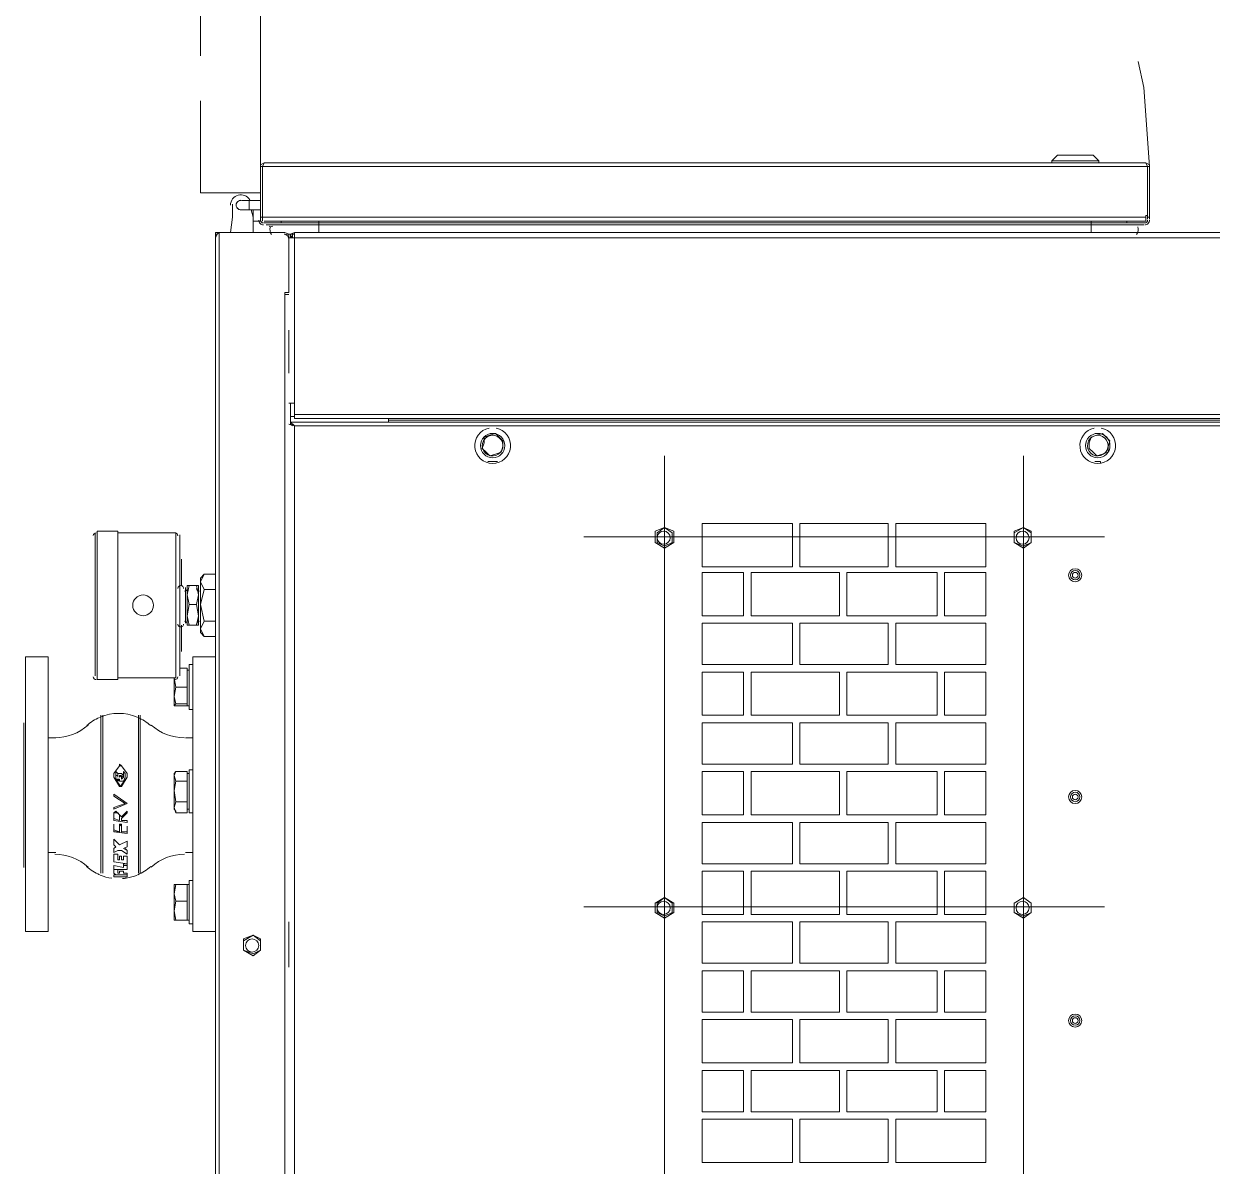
# Model space of a CAD drawing. Extents: x -3450 to 27857, y -1288 to 11880.
# Drawn here: x 25657.1 to 25737.2, y 542 to 619.1 of the extents above; entities that cross this region are included whole.
import ezdxf

# ---------------------------------------------------------------- set-up
doc = ezdxf.new("R2010")
doc.units = 0
doc.layers.add('188K-SM-03-F20-MECH-EQ-Y2257103$0$M-EQPM-AD', color=5, linetype='Continuous')

# ---------------------------------------------------------------- blocks, each defined once
blk = doc.blocks.new('188K-SM-03-F20-MECH-EQ-Y2257103$0$A$C9ea2c5c3')
at = {"lineweight": 13}
for points in [[(1231.84, 1703.67), (1231.84, 50.67), (1231.84, 48.13), (1230.58, 48.13), (1231.84, 50.67), (1231.84, 46.87), (1229.31, 46.87), (1184.98, 46.87), (1182.44, 48.13), (1182.44, 50.67), (1181.18, 50.67), (1178.64, 50.67), (1178.64, 46.87), (1181.18, 48.13)], [(1229.31, 46.87), (1229.31, 1706.2)], [(1184.98, 1665.67), (1184.98, 88.67)], [(687.18, 1556.73), (687.18, 291.33)], [(929.11, 1556.73), (929.11, 300.2)], [(687.18, 557.33), (687.18, 447.13)], [(929.11, 557.33), (929.11, 447.13)], [(1182.44, 542.13), (1182.44, 542.13)], [(1231.84, 518.07), (1247.04, 518.07), (1247.04, 333.13), (1231.84, 333.13)], [(1247.04, 513), (1249.58, 513), (1249.58, 483.87), (1247.04, 483.87)], [(1359.78, 518.07), (1359.78, 518.07)], [(1182.44, 511.73), (1182.44, 511.73)], [(1250.84, 497.8), (1250.84, 504.13), (1250.84, 510.47), (1249.58, 510.47)], [(1259.71, 510.47), (1258.44, 510.47), (1250.84, 510.47), (1258.44, 510.47)], [(1250.84, 510.47), (1250.84, 510.47)], [(1250.84, 510.47), (1250.84, 510.47)], [(1259.71, 510.47), (1259.71, 510.47)], [(1259.71, 510.47), (1259.71, 510.47)], [(878.44, 501.6), (632.71, 501.6)], [(983.58, 501.6), (873.38, 501.6)], [(1258.44, 497.8), (1250.84, 497.8), (1250.84, 492.73), (1250.84, 486.4), (1258.44, 486.4)], [(1249.58, 486.4), (1250.84, 486.4)], [(1259.71, 486.4), (1259.71, 486.4)], [(1291.38, 480.07), (1291.38, 481.33), (1293.91, 481.33), (1291.38, 481.33), (1293.91, 481.33), (1291.38, 481.33), (1295.18, 481.33), (1298.98, 481.33), (1300.24, 481.33), (1300.24, 480.07)], [(1291.38, 481.33), (1291.38, 481.33)], [(1291.38, 481.33), (1291.38, 481.33)], [(1291.38, 481.33), (1291.38, 481.33)], [(1291.38, 481.33), (1291.38, 481.33)], [(1293.91, 481.33), (1293.91, 481.33)], [(1293.91, 481.33), (1293.91, 481.33)], [(1300.24, 481.33), (1293.91, 481.33)], [(1293.91, 481.33), (1293.91, 481.33)], [(1296.44, 481.33), (1296.44, 481.33)], [(1296.44, 481.33), (1296.44, 481.33)], [(1297.71, 481.33), (1296.44, 481.33)], [(1297.71, 481.33), (1297.71, 481.33)], [(1297.71, 481.33), (1297.71, 481.33)], [(1300.24, 481.33), (1300.24, 481.33)], [(1300.24, 481.33), (1300.24, 481.33)], [(1282.51, 478.8), (1282.51, 372.4)], [(1283.78, 478.8), (1283.78, 372.4)], [(1283.78, 478.8), (1283.78, 478.8)], [(1291.38, 473.73), (1291.38, 476.27), (1300.24, 476.27), (1300.24, 478.8), (1298.98, 480.07), (1291.38, 480.07), (1300.24, 480.07), (1291.38, 480.07), (1291.38, 478.8), (1293.91, 478.8), (1291.38, 478.8)], [(1291.38, 480.07), (1291.38, 480.07)], [(1291.38, 478.8), (1291.38, 478.8)], [(1300.24, 466.13), (1300.24, 471.2), (1291.38, 472.47), (1291.38, 473.73), (1293.91, 473.73), (1293.91, 475), (1300.24, 473.73), (1293.91, 475)], [(1293.91, 473.73), (1293.91, 472.47), (1291.38, 472.47), (1291.38, 467.4), (1293.91, 467.4), (1291.38, 467.4)], [(1293.91, 478.8), (1293.91, 477.53), (1296.44, 477.53), (1296.44, 478.8), (1297.71, 478.8), (1296.44, 478.8)], [(1296.44, 477.53), (1293.91, 477.53)], [(1293.91, 477.53), (1293.91, 477.53)], [(1296.44, 477.53), (1296.44, 477.53)], [(1297.71, 477.53), (1297.71, 478.8), (1297.71, 476.27), (1300.24, 476.27), (1297.71, 476.27)], [(1297.71, 478.8), (1297.71, 478.8)], [(1297.71, 478.8), (1297.71, 478.8)], [(1297.71, 476.27), (1297.71, 476.27)], [(1300.24, 480.07), (1300.24, 480.07)], [(1300.24, 478.8), (1300.24, 478.8)], [(1300.24, 478.8), (1300.24, 478.8)], [(1300.24, 476.27), (1300.24, 476.27)], [(1300.24, 473.73), (1300.24, 476.27)], [(1300.24, 473.73), (1300.24, 473.73)], [(1307.84, 372.4), (1307.84, 478.8)], [(1307.84, 478.8), (1307.84, 478.8)], [(1309.11, 372.4), (1309.11, 478.8)], [(1359.78, 476.27), (1359.78, 476.27)], [(1359.78, 475), (1359.78, 475)], [(1359.78, 475), (1359.78, 475)], [(1361.04, 475), (1361.04, 377.47)], [(1252.11, 464.87), (1247.04, 464.87)], [(1291.38, 467.4), (1291.38, 467.4)], [(1293.91, 467.4), (1293.91, 469.93), (1295.18, 469.93), (1295.18, 467.4), (1296.44, 467.4), (1295.18, 467.4)], [(1295.18, 469.93), (1293.91, 469.93)], [(1293.91, 467.4), (1293.91, 467.4)], [(1295.18, 467.4), (1295.18, 467.4)], [(1296.44, 467.4), (1296.44, 469.93), (1297.71, 469.93), (1297.71, 466.13), (1300.24, 466.13), (1297.71, 466.13)], [(1297.71, 469.93), (1296.44, 469.93)], [(1296.44, 467.4), (1296.44, 467.4)], [(1297.71, 466.13), (1297.71, 466.13)], [(1300.24, 466.13), (1300.24, 466.13)], [(1344.58, 464.87), (1339.51, 464.87)], [(1291.38, 463.6), (1292.64, 462.33)], [(1291.38, 463.6), (1291.38, 463.6)], [(1291.38, 457.27), (1296.44, 459.8), (1300.24, 456)], [(1291.38, 457.27), (1291.38, 457.27)], [(1296.44, 459.8), (1296.44, 459.8)], [(1298.98, 461.07), (1300.24, 462.33)], [(1300.24, 462.33), (1300.24, 462.33)], [(1231.84, 452.2), (1231.84, 452.2)], [(1291.38, 450.93), (1291.38, 447.13), (1291.38, 452.2), (1300.24, 450.93), (1300.24, 445.87), (1300.24, 450.93), (1296.44, 450.93), (1300.24, 449.67)], [(1295.18, 450.93), (1291.38, 450.93), (1295.18, 450.93), (1295.18, 447.13)], [(1296.44, 450.93), (1296.44, 445.87), (1295.18, 445.87), (1295.18, 447.13), (1296.44, 445.87)], [(1300.24, 456), (1300.24, 456)], [(1291.38, 447.13), (1291.38, 447.13)], [(1291.38, 447.13), (1291.38, 447.13)], [(1291.38, 447.13), (1291.38, 447.13)], [(1291.38, 443.33), (1291.38, 443.33)], [(1295.18, 443.33), (1291.38, 443.33)], [(1300.24, 440.8), (1300.24, 442.07), (1296.44, 443.33), (1296.44, 442.07), (1296.44, 439.53), (1297.71, 438.27), (1298.98, 438.27), (1300.24, 438.27), (1300.24, 440.8), (1300.24, 439.53), (1300.24, 438.27), (1298.98, 437), (1296.44, 439.53), (1295.18, 440.8), (1291.38, 437)], [(1295.18, 440.8), (1295.18, 440.8)], [(1296.44, 445.87), (1296.44, 445.87)], [(1300.24, 442.07), (1296.44, 443.33)], [(1300.24, 445.87), (1300.24, 445.87)], [(1300.24, 445.87), (1300.24, 445.87)], [(1300.24, 445.87), (1300.24, 445.87)], [(1300.24, 445.87), (1300.24, 445.87)], [(1300.24, 440.8), (1300.24, 440.8)], [(1247.04, 438.27), (1249.58, 438.27), (1249.58, 409.13), (1247.04, 409.13)], [(1249.58, 435.73), (1250.84, 435.73)], [(1258.44, 430.67), (1250.84, 430.67), (1250.84, 434.47), (1250.84, 438.27), (1258.44, 438.27)], [(1291.38, 437), (1291.38, 437)], [(1300.24, 434.47), (1300.24, 435.73), (1291.38, 431.93), (1300.24, 425.6), (1291.38, 431.93)], [(1298.98, 437), (1298.98, 437)], [(1300.24, 434.47), (1300.24, 434.47)], [(1250.84, 430.67), (1250.84, 423.07), (1250.84, 416.73), (1250.84, 412.93), (1250.84, 410.4), (1258.44, 410.4)], [(1291.38, 431.93), (1291.38, 431.93)], [(1291.38, 431.93), (1291.38, 431.93)], [(1300.24, 425.6), (1300.24, 426.87), (1292.64, 431.93)], [(1250.84, 416.73), (1258.44, 416.73)], [(1297.71, 415.47), (1296.44, 415.47), (1296.44, 416.73), (1293.91, 416.73), (1292.64, 414.2), (1292.64, 412.93)], [(1297.71, 412.93), (1298.98, 412.93), (1298.98, 411.67), (1298.98, 410.4), (1297.71, 411.67), (1297.71, 412.93), (1297.71, 411.67), (1296.44, 411.67), (1295.18, 411.67), (1293.91, 412.93), (1295.18, 414.2), (1295.18, 415.47), (1293.91, 414.2), (1293.91, 412.93), (1293.91, 411.67), (1293.91, 410.4), (1292.64, 411.67), (1292.64, 412.93), (1292.64, 414.2), (1293.91, 416.73), (1296.44, 416.73), (1296.44, 415.47), (1297.71, 416.73), (1297.71, 415.47), (1298.98, 415.47), (1297.71, 416.73)], [(1295.18, 419.27), (1295.18, 419.27)], [(1296.44, 420.53), (1296.44, 420.53)], [(1296.44, 420.53), (1296.44, 420.53)], [(1296.44, 419.27), (1296.44, 419.27)], [(1296.44, 416.73), (1296.44, 416.73)], [(1249.58, 411.67), (1250.84, 411.67)], [(1291.38, 412.93), (1291.38, 412.93)], [(1291.38, 411.67), (1291.38, 411.67)], [(1292.64, 412.93), (1292.64, 412.93)], [(1295.18, 415.47), (1295.18, 414.2), (1293.91, 412.93), (1293.91, 411.67), (1293.91, 410.4)], [(1293.91, 412.93), (1293.91, 412.93)], [(1293.91, 412.93), (1293.91, 412.93)], [(1293.91, 412.93), (1293.91, 412.93)], [(1293.91, 411.67), (1293.91, 411.67)], [(1293.91, 410.4), (1293.91, 410.4)], [(1295.18, 415.47), (1295.18, 415.47)], [(1295.18, 414.2), (1295.18, 414.2)], [(1295.18, 412.93), (1295.18, 412.93)], [(1295.18, 412.93), (1295.18, 412.93)], [(1295.18, 412.93), (1296.44, 412.93)], [(1295.18, 411.67), (1295.18, 411.67)], [(1296.44, 415.47), (1296.44, 415.47)], [(1296.44, 414.2), (1296.44, 414.2)], [(1296.44, 412.93), (1296.44, 412.93)], [(1296.44, 412.93), (1296.44, 412.93)], [(1296.44, 411.67), (1296.44, 411.67)], [(1297.71, 414.2), (1297.71, 414.2)], [(1297.71, 411.67), (1297.71, 412.93), (1297.71, 414.2), (1297.71, 412.93), (1297.71, 414.2)], [(1297.71, 414.2), (1297.71, 414.2)], [(1297.71, 412.93), (1297.71, 412.93)], [(1297.71, 412.93), (1297.71, 412.93)], [(1297.71, 412.93), (1297.71, 412.93)], [(1297.71, 411.67), (1297.71, 411.67)], [(1298.98, 415.47), (1298.98, 415.47)], [(1298.98, 412.93), (1298.98, 412.93)], [(1298.98, 412.93), (1298.98, 412.93)], [(1298.98, 411.67), (1298.98, 411.67)], [(1300.24, 412.93), (1300.24, 412.93)], [(1300.24, 411.67), (1300.24, 411.67)], [(1231.84, 402.8), (1231.84, 402.8)], [(1295.18, 406.6), (1295.18, 406.6)], [(1295.18, 406.6), (1295.18, 406.6)], [(1296.44, 406.6), (1296.44, 406.6)], [(1296.44, 406.6), (1296.44, 406.6)], [(1252.11, 387.6), (1247.04, 387.6)], [(1344.58, 387.6), (1339.51, 387.6)], [(1359.78, 377.47), (1359.78, 377.47)], [(1359.78, 377.47), (1359.78, 377.47)], [(1247.04, 368.6), (1249.58, 368.6), (1249.58, 338.2), (1247.04, 338.2)], [(1283.78, 372.4), (1283.78, 372.4)], [(1307.84, 372.4), (1307.84, 372.4)], [(1359.78, 376.2), (1359.78, 376.2)], [(1249.58, 366.07), (1250.84, 366.07)], [(1250.84, 366.07), (1258.44, 366.07)], [(1250.84, 366.07), (1250.84, 366.07)], [(1250.84, 364.8), (1250.84, 366.07)], [(1258.44, 353.4), (1250.84, 353.4), (1250.84, 359.73), (1250.84, 364.8), (1258.44, 364.8)], [(1259.71, 366.07), (1258.44, 366.07)], [(1259.71, 366.07), (1259.71, 366.07)], [(1255.91, 340.73), (1250.84, 340.73), (1250.84, 347.07), (1250.84, 353.4)], [(1258.44, 347.07), (1258.44, 249.53)], [(1259.71, 347.07), (1259.71, 347.07)], [(1311.64, 248.27), (1311.64, 348.33)], [(1312.91, 345.8), (1312.91, 297.67), (1312.91, 249.53)], [(1312.91, 345.8), (1312.91, 345.8)], [(1312.91, 345.8), (1312.91, 345.8)], [(1249.58, 342), (1250.84, 342)], [(1254.64, 329.33), (1254.64, 329.33)], [(1254.64, 329.33), (1254.64, 329.33)], [(1359.78, 333.13), (1359.78, 333.13)], [(687.18, 307.8), (687.18, 197.6)], [(929.11, 307.8), (929.11, 197.6)], [(1255.91, 310.33), (1255.91, 310.33)], [(1255.91, 310.33), (1255.91, 310.33)], [(1312.91, 297.67), (1312.91, 297.67)], [(1255.91, 286.27), (1255.91, 286.27)], [(1255.91, 286.27), (1255.91, 286.27)], [(1254.64, 267.27), (1254.64, 267.27)], [(1254.64, 267.27), (1254.64, 267.27)], [(882.24, 252.07), (632.71, 252.07)], [(983.58, 252.07), (873.38, 252.07)], [(1312.91, 250.8), (1312.91, 250.8)], [(1312.91, 250.8), (1312.91, 250.8)], [(635.24, 202.67), (635.24, 201.4), (639.04, 201.4)], [(1041.84, 201.4), (1048.18, 201.4)], [(499.71, 176.07), (498.44, 176.07), (502.24, 177.33), (499.71, 176.07), (500.98, 176.07), (502.24, 177.33), (500.98, 174.8), (1181.18, 174.8)], [(1179.91, 177.33), (1181.18, 176.07), (1181.18, 174.8), (1178.64, 177.33), (1181.18, 176.07), (1181.18, 171), (1178.64, 171)], [(1178.64, 177.33), (1181.18, 176.07), (1178.64, 177.33), (1182.44, 176.07)], [(-186.82, 162.13), (-184.29, 162.13), (-184.29, 169.73), (-184.29, 172.27), (1178.64, 172.27), (1178.64, 169.73), (1178.64, 162.13), (1182.44, 162.13)], [(1178.64, 169.73), (-184.29, 169.73)], [(-119.69, 173.53), (1115.31, 173.53)], [(1115.31, 174.8), (1115.31, 173.53), (1115.31, 172.27)], [(1181.18, 176.07), (1181.18, 176.07)], [(1181.18, 176.07), (1181.18, 176.07)], [(1181.18, 171), (1181.18, 162.13)], [(-184.29, 162.13), (-184.29, 50.67), (1178.64, 50.67), (1178.64, 162.13)], [(1182.44, 141.87), (1182.44, 141.87)], [(1182.44, 112.73), (1182.44, 112.73)], [(1182.44, 88.67), (1183.71, 88.67), (1184.98, 88.67), (1184.98, 87.4), (1182.44, 87.4), (1182.44, 50.67)], [(1182.44, 88.67), (1182.44, 88.67)], [(1184.98, 88.67), (1184.98, 88.67)], [(1182.44, 87.4), (1183.71, 87.4)], [(1182.44, 87.4), (1182.44, 87.4)], [(1183.71, 87.4), (1183.71, 87.4)], [(1178.64, 46.87), (-184.29, 46.87), (-185.56, 48.13), (-186.82, 50.67), (-185.56, 50.67), (-184.29, 50.67), (-184.29, 46.87), (-191.89, 46.87), (-198.22, 46.87), (-236.22, 46.87), (-236.22, 55.73), (-238.76, 55.73), (-238.76, 54.47), (-238.76, 53.2), (-237.49, 50.67), (-236.22, 48.13)], [(1179.91, 50.67), (1179.91, 48.13), (1178.64, 48.13)], [(1181.18, 49.4), (1179.91, 49.4), (1181.18, 50.67), (1179.91, 49.4), (1181.18, 50.67), (1181.18, 48.13), (1182.44, 48.13)], [(1179.91, 50.67), (1181.18, 50.67)], [(1179.91, 48.13), (1183.71, 48.13)], [(1181.18, 50.67), (1181.18, 50.67)], [(1181.18, 48.13), (1181.18, 48.13)], [(1181.18, 48.13), (1181.18, 48.13)], [(1182.44, 50.67), (1182.44, 50.67)], [(1182.44, 50.67), (1182.44, 50.67)], [(1230.58, 48.13), (1231.84, 48.13)], [(1230.58, 48.13), (1230.58, 48.13)], [(1198.91, 40.53), (1187.51, 40.53), (1187.51, 39.27), (1198.91, 39.27), (604.84, 39.27), (604.84, 36.73), (604.84, 35.47), (603.58, 35.47), (603.58, 2.53), (603.58, 36.73)], [(604.84, 39.27), (617.51, 39.27), (617.51, 40.53), (604.84, 40.53)], [(606.11, 41.8), (613.71, 41.8)], [(606.11, 40.53), (606.11, 40.53)], [(608.64, 41.8), (641.58, 41.8), (641.58, 46.87)], [(1196.38, 41.8), (1195.11, 41.8), (1162.18, 41.8), (641.58, 41.8), (609.91, 41.8), (608.64, 41.8)], [(608.64, 41.8), (608.64, 41.8)], [(613.71, 40.53), (613.71, 40.53)], [(613.71, 40.53), (641.58, 40.53), (1162.18, 40.53), (1190.04, 40.53)], [(617.51, 40.53), (641.58, 40.53), (641.58, 41.8), (1162.18, 41.8), (1162.18, 46.87)], [(617.51, 39.27), (641.58, 39.27), (641.58, 40.53), (1162.18, 40.53), (1162.18, 41.8), (1196.38, 41.8)], [(641.58, 41.8), (641.58, 41.8)], [(641.58, 40.53), (641.58, 40.53)], [(1187.51, 40.53), (1162.18, 40.53), (1162.18, 39.27), (641.58, 39.27)], [(1162.18, 41.8), (1162.18, 41.8)], [(1162.18, 40.53), (1162.18, 40.53)], [(1184.98, 46.87), (1184.98, 46.87)], [(1184.98, 46.87), (1184.98, 46.87)], [(1197.64, 41.8), (1191.31, 41.8)], [(1191.31, 40.53), (1191.31, 40.53)], [(1196.38, 41.8), (1196.38, 41.8)], [(1197.64, 40.53), (1197.64, 40.53)], [(1207.78, 31.67), (1206.51, 36.73), (1206.51, 46.87)], [(1221.71, 46.87), (1220.44, 36.73), (1220.44, 27.87)], [(603.58, 38), (603.58, 36.73), (602.31, 36.73), (602.31, 38)], [(602.31, 36.73), (602.31, 2.53), (603.58, 2.53), (604.84, 0), (602.31, 1.27), (602.31, 2.53)], [(1200.18, 36.73), (604.84, 36.73)], [(607.38, 39.27), (607.38, 39.27)], [(612.44, 39.27), (612.44, 39.27)], [(641.58, 39.27), (641.58, 39.27)], [(1162.18, 39.27), (1162.18, 39.27)], [(1162.18, 39.27), (1187.51, 39.27)], [(1192.58, 39.27), (1192.58, 39.27)], [(1196.38, 39.27), (1196.38, 39.27)], [(1201.44, 2.53), (1201.44, 1.27), (1198.91, 0), (1200.18, 2.53), (1200.18, 35.47), (1200.18, 36.73), (1200.18, 38)], [(1200.18, 39.27), (1200.18, 36.73), (1201.44, 36.73), (1201.44, 38), (1201.44, 39.27), (1206.51, 39.27), (1206.51, 31.67)], [(1200.18, 36.73), (1200.18, 2.53), (1201.44, 2.53), (1201.44, 36.73)], [(1200.18, 35.47), (1200.18, 35.47)], [(1206.51, 39.27), (1206.51, 31.67), (1206.51, 35.47)], [(1206.51, 39.27), (1206.51, 39.27)], [(1206.51, 35.47), (1206.51, 35.47)], [(1206.51, 35.47), (1206.51, 35.47)], [(1200.18, 31.67), (1200.18, 31.67)], [(1200.18, 30.4), (1200.18, 30.4)], [(1200.18, 25.33), (1200.18, 25.33)], [(1200.18, 25.33), (1200.18, 25.33)], [(1209.04, 25.33), (1209.04, 26.6), (1209.04, 27.87), (1209.04, 29.13), (1209.04, 30.4), (1209.04, 31.67)], [(1241.98, -41.8), (1241.98, 20.27), (1201.44, 20.27)], [(602.31, 2.53), (606.11, -50.67), (609.91, -68.4)], [(603.58, 2.53), (603.58, 2.53)], [(603.58, 2.53), (1200.18, 2.53)], [(1198.91, 0), (604.84, 0)], [(636.51, 0), (636.51, -1.27)], [(671.98, 0), (669.44, 0), (668.18, 0), (668.18, -1.27)], [(668.18, 0), (669.44, 0)], [(668.18, 0), (668.18, 0)], [(668.18, 0), (669.44, 0)], [(669.44, 0), (669.44, 0)], [(669.44, 0), (669.44, 0)], [(669.44, 0), (669.44, 0)], [(669.44, 0), (669.44, 0)], [(669.44, 0), (669.44, 0)], [(671.98, 0), (671.98, 0)], [(671.98, 0), (671.98, 0)], [(671.98, 0), (671.98, 0)], [(1200.18, 2.53), (1200.18, 2.53)], [(1201.44, 2.53), (1201.44, -125.4)], [(1241.98, -192.53), (1241.98, -72.2)]]:
    blk.add_lwpolyline(points, dxfattribs=at)
for points in [[(502.24, 177.33), (633.98, 177.33), (639.04, 177.33), (1041.84, 177.33), (1046.91, 177.33), (1178.64, 177.33), (1178.64, 1577), (1046.91, 1577), (1041.84, 1577), (639.04, 1577), (633.98, 1577), (502.24, 1577)], [(773.31, 644.73), (712.51, 644.73), (712.51, 673.87), (773.31, 673.87)], [(837.91, 644.73), (778.38, 644.73), (778.38, 673.87), (837.91, 673.87)], [(903.78, 644.73), (842.98, 644.73), (842.98, 673.87), (903.78, 673.87)], [(740.38, 611.8), (712.51, 611.8), (712.51, 639.67), (740.38, 639.67)], [(806.24, 611.8), (745.44, 611.8), (745.44, 639.67), (806.24, 639.67)], [(870.84, 611.8), (811.31, 611.8), (811.31, 639.67), (870.84, 639.67)], [(903.78, 611.8), (875.91, 611.8), (875.91, 639.67), (903.78, 639.67)], [(773.31, 577.6), (712.51, 577.6), (712.51, 606.73), (773.31, 606.73)], [(837.91, 577.6), (778.38, 577.6), (778.38, 606.73), (837.91, 606.73)], [(903.78, 577.6), (842.98, 577.6), (842.98, 606.73), (903.78, 606.73)], [(740.38, 544.67), (712.51, 544.67), (712.51, 572.53), (740.38, 572.53)], [(806.24, 544.67), (745.44, 544.67), (745.44, 572.53), (806.24, 572.53)], [(870.84, 544.67), (811.31, 544.67), (811.31, 572.53), (870.84, 572.53)], [(903.78, 544.67), (875.91, 544.67), (875.91, 572.53), (903.78, 572.53)], [(773.31, 511.73), (712.51, 511.73), (712.51, 539.6), (773.31, 539.6)], [(837.91, 511.73), (778.38, 511.73), (778.38, 539.6), (837.91, 539.6)], [(903.78, 511.73), (842.98, 511.73), (842.98, 539.6), (903.78, 539.6)], [(1182.44, 542.13), (1182.44, 511.73)], [(1212.84, 523.13), (1206.51, 520.6), (1201.44, 523.13), (1201.44, 530.73), (1206.51, 534.53), (1212.84, 530.73)], [(1206.51, 533.27), (1212.84, 530.73), (1212.84, 524.4), (1206.51, 520.6), (1201.44, 524.4), (1201.44, 530.73)], [(1359.78, 333.13), (1344.58, 333.13), (1344.58, 518.07), (1359.78, 518.07)], [(1359.78, 518.07), (1359.78, 333.13), (1359.78, 476.27)], [(682.11, 505.4), (687.18, 509.2), (693.51, 505.4), (693.51, 499.07), (687.18, 495.27), (682.11, 499.07)], [(687.18, 495.27), (682.11, 499.07), (682.11, 505.4), (687.18, 507.93), (693.51, 505.4), (693.51, 499.07)], [(740.38, 477.53), (712.51, 477.53), (712.51, 506.67), (740.38, 506.67)], [(806.24, 477.53), (745.44, 477.53), (745.44, 506.67), (806.24, 506.67)], [(870.84, 477.53), (811.31, 477.53), (811.31, 506.67), (870.84, 506.67)], [(903.78, 477.53), (875.91, 477.53), (875.91, 506.67), (903.78, 506.67)], [(922.78, 505.4), (929.11, 509.2), (935.44, 505.4), (935.44, 499.07), (929.11, 495.27), (922.78, 499.07)], [(929.11, 495.27), (924.04, 499.07), (924.04, 505.4), (929.11, 507.93), (934.18, 505.4), (934.18, 499.07)], [(1259.71, 510.47), (1259.71, 504.13), (1258.44, 510.47)], [(1259.71, 504.13), (1259.71, 492.73), (1258.44, 497.8)], [(1259.71, 492.73), (1259.71, 486.4), (1258.44, 486.4)], [(1296.44, 481.33), (1297.71, 481.33)], [(773.31, 444.6), (712.51, 444.6), (712.51, 472.47), (773.31, 472.47)], [(837.91, 444.6), (778.38, 444.6), (778.38, 472.47), (837.91, 472.47)], [(903.78, 444.6), (842.98, 444.6), (842.98, 472.47), (903.78, 472.47)], [(1298.98, 461.07), (1300.24, 462.33), (1300.24, 464.87), (1297.71, 463.6), (1296.44, 463.6), (1295.18, 463.6), (1291.38, 466.13), (1291.38, 463.6), (1293.91, 462.33), (1291.38, 461.07), (1291.38, 457.27), (1296.44, 459.8), (1300.24, 456), (1300.24, 459.8)], [(1231.84, 402.8), (1231.84, 452.2)], [(1300.24, 440.8), (1300.24, 443.33), (1291.38, 444.6), (1291.38, 443.33), (1295.18, 443.33), (1295.18, 442.07), (1291.38, 438.27), (1291.38, 437), (1295.18, 440.8), (1296.44, 439.53), (1298.98, 437), (1300.24, 438.27), (1300.24, 439.53)], [(740.38, 410.4), (712.51, 410.4), (712.51, 439.53), (740.38, 439.53)], [(806.24, 410.4), (745.44, 410.4), (745.44, 439.53), (806.24, 439.53)], [(870.84, 410.4), (811.31, 410.4), (811.31, 439.53), (870.84, 439.53)], [(903.78, 410.4), (875.91, 410.4), (875.91, 439.53), (903.78, 439.53)], [(1259.71, 434.47), (1258.44, 430.67), (1259.71, 423.07), (1259.71, 434.47), (1258.44, 438.27), (1258.44, 437), (1259.71, 435.73)], [(1292.64, 431.93), (1300.24, 434.47)], [(1259.71, 423.07), (1259.71, 412.93), (1258.44, 416.73)], [(1291.38, 414.2), (1295.18, 420.53), (1296.44, 420.53), (1295.18, 420.53), (1291.38, 414.2), (1291.38, 412.93), (1291.38, 411.67), (1295.18, 406.6), (1291.38, 411.67), (1291.38, 412.93)], [(1295.18, 419.27), (1291.38, 414.2), (1291.38, 412.93), (1291.38, 411.67), (1295.18, 406.6), (1296.44, 405.33), (1296.44, 406.6), (1295.18, 406.6), (1296.44, 406.6), (1300.24, 411.67), (1300.24, 412.93), (1300.24, 411.67), (1296.44, 406.6), (1300.24, 411.67), (1300.24, 412.93), (1300.24, 414.2), (1296.44, 420.53)], [(1300.24, 414.2), (1300.24, 412.93), (1300.24, 414.2), (1296.44, 420.53), (1296.44, 419.27)], [(1258.44, 410.4), (1259.71, 411.67), (1259.71, 412.93)], [(1296.44, 412.93), (1295.18, 412.93), (1296.44, 414.2)], [(1298.98, 414.2), (1298.98, 412.93), (1298.98, 414.2), (1298.98, 415.47)], [(773.31, 377.47), (712.51, 377.47), (712.51, 405.33), (773.31, 405.33)], [(837.91, 377.47), (778.38, 377.47), (778.38, 405.33), (837.91, 405.33)], [(903.78, 377.47), (842.98, 377.47), (842.98, 405.33), (903.78, 405.33)], [(740.38, 343.27), (712.51, 343.27), (712.51, 372.4), (740.38, 372.4)], [(806.24, 343.27), (745.44, 343.27), (745.44, 372.4), (806.24, 372.4)], [(870.84, 343.27), (811.31, 343.27), (811.31, 372.4), (870.84, 372.4)], [(903.78, 343.27), (875.91, 343.27), (875.91, 372.4), (903.78, 372.4)], [(1259.71, 366.07), (1259.71, 359.73), (1258.44, 364.8)], [(1259.71, 359.73), (1259.71, 347.07), (1258.44, 353.4)], [(1255.91, 345.8), (1255.91, 250.8)], [(1297.71, 347.07), (1258.44, 347.07)], [(1297.71, 248.27), (1311.64, 248.27), (1297.71, 248.27), (1297.71, 348.33), (1311.64, 348.33), (1297.71, 348.33)], [(1312.91, 345.8), (1312.91, 250.8)], [(773.31, 310.33), (712.51, 310.33), (712.51, 338.2), (773.31, 338.2)], [(837.91, 310.33), (778.38, 310.33), (778.38, 338.2), (837.91, 338.2)], [(903.78, 310.33), (842.98, 310.33), (842.98, 338.2), (903.78, 338.2)], [(1254.64, 311.6), (1254.64, 329.33)], [(1254.64, 311.6), (1254.64, 329.33)], [(1241.98, 314.13), (1241.98, 316.67), (1239.44, 319.2), (1241.98, 316.67), (1241.98, 314.13), (1239.44, 319.2), (1231.84, 319.2), (1239.44, 319.2), (1241.98, 314.13), (1239.44, 309.07), (1241.98, 314.13), (1241.98, 297.67), (1241.98, 282.47), (1239.44, 287.53), (1241.98, 297.67), (1239.44, 309.07), (1231.84, 309.07), (1239.44, 309.07), (1241.98, 297.67)], [(740.38, 276.13), (712.51, 276.13), (712.51, 305.27), (740.38, 305.27)], [(806.24, 276.13), (745.44, 276.13), (745.44, 305.27), (806.24, 305.27)], [(870.84, 276.13), (811.31, 276.13), (811.31, 305.27), (870.84, 305.27)], [(903.78, 276.13), (875.91, 276.13), (875.91, 305.27), (903.78, 305.27)], [(1249.58, 297.67), (1250.84, 291.33), (1249.58, 285), (1244.51, 285), (1243.24, 291.33), (1244.51, 297.67), (1243.24, 305.27), (1244.51, 311.6), (1243.24, 311.6), (1244.51, 311.6), (1243.24, 305.27), (1243.24, 311.6), (1243.24, 305.27), (1243.24, 291.33), (1243.24, 285), (1243.24, 291.33), (1243.24, 305.27), (1244.51, 297.67), (1249.58, 297.67), (1250.84, 291.33), (1250.84, 305.27), (1250.84, 311.6), (1249.58, 311.6), (1250.84, 305.27)], [(1250.84, 305.27), (1249.58, 297.67), (1244.51, 297.67), (1243.24, 291.33), (1244.51, 285), (1243.24, 285), (1244.51, 285), (1249.58, 285), (1250.84, 291.33)], [(1244.51, 311.6), (1249.58, 311.6), (1250.84, 305.27), (1250.84, 311.6), (1249.58, 311.6)], [(1252.11, 310.33), (1252.11, 286.27)], [(1255.91, 310.33), (1255.91, 286.27)], [(1239.44, 287.53), (1231.84, 287.53), (1239.44, 287.53), (1241.98, 282.47), (1241.98, 297.67)], [(1250.84, 291.33), (1250.84, 285), (1249.58, 285), (1250.84, 285)], [(1239.44, 277.4), (1231.84, 277.4), (1239.44, 277.4), (1241.98, 282.47), (1241.98, 279.93)], [(1239.44, 277.4), (1241.98, 279.93), (1241.98, 282.47)], [(1254.64, 267.27), (1254.64, 285)], [(1254.64, 267.27), (1254.64, 285)], [(773.31, 243.2), (712.51, 243.2), (712.51, 272.33), (773.31, 272.33)], [(837.91, 243.2), (778.38, 243.2), (778.38, 272.33), (837.91, 272.33)], [(903.78, 243.2), (842.98, 243.2), (842.98, 272.33), (903.78, 272.33)], [(682.11, 255.87), (687.18, 259.67), (693.51, 255.87), (693.51, 248.27), (687.18, 245.73), (682.11, 248.27)], [(687.18, 245.73), (682.11, 249.53), (682.11, 255.87), (687.18, 258.4), (693.51, 255.87), (693.51, 249.53)], [(922.78, 255.87), (929.11, 259.67), (935.44, 255.87), (935.44, 248.27), (929.11, 245.73), (922.78, 248.27)], [(929.11, 245.73), (924.04, 249.53), (924.04, 255.87), (929.11, 258.4), (934.18, 255.87), (934.18, 249.53)], [(1297.71, 249.53), (1258.44, 249.53)], [(637.78, 197.6), (640.31, 195.07), (642.84, 192.53), (642.84, 188.73), (641.58, 184.93), (637.78, 183.67), (633.98, 182.4), (631.44, 184.93), (628.91, 187.47), (630.18, 191.27), (630.18, 195.07), (633.98, 196.33)], [(1046.91, 197.6), (1049.44, 195.07), (1051.98, 192.53), (1050.71, 188.73), (1050.71, 184.93), (1046.91, 183.67), (1043.11, 182.4), (1040.58, 184.93), (1038.04, 187.47), (1038.04, 191.27), (1039.31, 195.07), (1043.11, 196.33)], [(633.98, 177.33), (639.04, 177.33)], [(1041.84, 177.33), (1046.91, 177.33)], [(1182.44, 112.73), (1182.44, 141.87)], [(1230.58, 48.13), (1229.31, 46.87)], [(668.18, -1.27), (636.51, -1.27), (640.31, -5.07), (664.38, -5.07)]]:
    blk.add_lwpolyline(points, close=True, dxfattribs=at)
for points in [[(1294.56, 482.5, 0.019927), (1291.96, 482.19, 0.058633), (1284.69, 480.13)], [(1201.44, 31.67), (1209.04, 31.67), (1214.19, 31.62, -1.191504), (1214.11, 25.33), (1209.04, 25.33), (1201.44, 25.33)]]:
    blk.add_lwpolyline(points, format="xyb", dxfattribs=at)
for points in [[(1259.08, 348.33, 0.414246), (1257.18, 346.43, -0.414246)], [(1314.17, 346.52, 0.400299), (1312.28, 348.33, -0.400299)], [(1257.18, 310.97, 1.000055), (1253.38, 310.97, -1.000055)], [(1242.67, 309.07, 0.405406), (1244.51, 310.97, -0.405406)], [(1250.84, 310.97, 0.405406), (1252.68, 309.07, -0.405406)], [(1244.51, 286.9, 0.405406), (1242.67, 288.8, -0.405406)], [(1252.68, 288.8, 0.405406), (1250.84, 286.9, -0.405406)], [(1253.38, 286.9, 1.000055), (1257.18, 286.9, -1.000055)], [(1257.18, 251.43, 0.414245), (1259.08, 249.53, -0.414245)], [(1312.28, 249.53, 0.400299), (1314.17, 251.34, -0.400299)], [(630.35, 192.17, 0.267925), (632.42, 185.51, 0.267899), (639.21, 183.98, 0.268041), (643.94, 189.1, 0.267925), (641.87, 195.75, 0.267899), (635.07, 197.28, 0.268041)], [(1038.21, 192.17, 0.267925), (1040.28, 185.51, 0.267899), (1047.08, 183.98, 0.268041), (1051.8, 189.1, 0.267925), (1049.73, 195.75, 0.267899), (1042.94, 197.28, 0.268041)]]:
    blk.add_lwpolyline(points, format="xyb", close=True, dxfattribs=at)
for centre, radius in [((652.34, 578.23), 4.43), ((652.34, 578.23), 3.17), ((652.34, 578.23), 1.9), ((1207.14, 527.57), 4.43), ((1207.14, 527.57), 4.43), ((687.81, 502.23), 4.43), ((687.81, 502.23), 4.43), ((929.74, 502.23), 4.43), ((929.74, 502.23), 4.43), ((652.34, 427.5), 4.43), ((652.34, 427.5), 3.17), ((652.34, 427.5), 1.9), ((1280.61, 298.3), 6.97), ((1280.61, 298.3), 6.97), ((1280.61, 298.3), 6.97), ((652.34, 278.03), 4.43), ((652.34, 278.03), 3.17), ((652.34, 278.03), 1.9), ((687.81, 252.7), 4.43), ((687.81, 252.7), 4.43), ((929.74, 252.7), 4.43), ((929.74, 252.7), 4.43), ((637.14, 190.63), 8.23), ((1045.01, 190.63), 8.23)]:
    blk.add_circle(centre, radius, dxfattribs=at)
for centre, radius, start, end in [((1297.08, 450.3), 32.3, 67.45683, 81.79426), ((1252.74, 499.7), 33.57, 270.00008, 311.89654), ((1297.07, 450.3), 32.3, 113.48261, 131.89761), ((1297.08, 450.3), 32.3, 48.10239, 66.51739), ((1340.14, 499.7), 33.57, 228.10346, 269.99992), ((1252.74, 354.03), 33.57, 48.10346, 89.99992), ((1340.14, 354.03), 33.57, 90.00008, 131.89654), ((1297.07, 403.43), 32.3, 228.10239, 246.51739), ((1297.08, 403.42), 32.29, 293.47637, 311.90059), ((1297.08, 403.43), 32.3, 247.45733, 292.54267), ((637.14, 190.63), 12.03, 281.47787, 258.52213), ((1045.01, 190.63), 12.03, 281.47787, 258.52213), ((615.61, 44.97), 5.7, 144.41314, 197.89806), ((1185.61, 51.3), 3.17, 179.99926, 270.00074), ((1189.41, 44.97), 5.7, 342.10194, 35.58686), ((605.48, 38.63), 3.17, 89.99926, 180.00074), ((605.48, 38.63), 1.9, 89.99688, 180.00312), ((1194.48, 41.17), 1.9, 49.84121, 130.15879), ((1199.54, 38.63), 3.17, 359.99926, 90.00074), ((1199.54, 38.63), 1.9, 359.99688, 90.00312), ((1214.74, 28.5), 6.97, 209.99696, 0.00197), ((1214.74, 28.5), 3.17, 269.99926, 90.00074)]:
    blk.add_arc(centre, radius, start, end, dxfattribs=at)
blk = doc.blocks.new('188K-SM-03-F20-MECH-EQ-Y2257103')
at = {"layer": '188K-SM-03-F20-MECH-EQ-Y2257103$0$M-EQPM-AD', "lineweight": 0, "ltscale": 0.1, "xscale": 0.1, "yscale": 0.1, "zscale": 0.1, "rotation": 180}
blk.add_blockref('188K-SM-03-F20-MECH-EQ-Y2257103$0$A$C9ea2c5c3', (25793.184, 609.687), dxfattribs=at)

msp = doc.modelspace()

# ---------------------------------------------------------------- block references
msp.add_blockref('188K-SM-03-F20-MECH-EQ-Y2257103', (0, 0))

doc.saveas('drawing.dxf')
